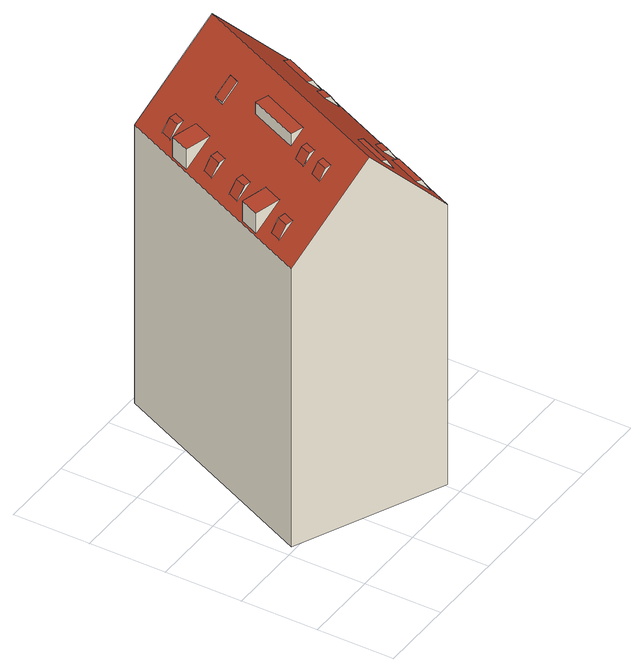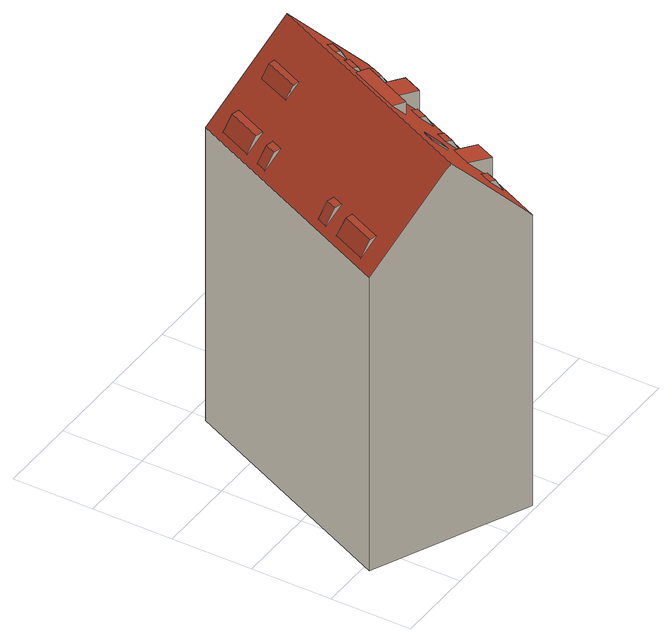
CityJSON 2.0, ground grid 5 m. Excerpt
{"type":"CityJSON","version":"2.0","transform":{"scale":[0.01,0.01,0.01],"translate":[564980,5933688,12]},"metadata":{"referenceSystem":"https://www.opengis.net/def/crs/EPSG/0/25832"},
"CityObjects":{
"building1":{"type":"Building","attributes":{"Grundfläche 2D":165.65,"Grundhöhe NN":12.76,"_sourceDataset":"Hamburg LoD3.0-HH Area 1 (2023), tile 6433","_sourceUrl":"https://suche.transparenz.hamburg.de/dataset/3d-gebaeudemodell-lod3-0-hh-hamburg5"},"children":["building1-1","building1-2","building1-3","building1-4","building1-5","building1-6","building1-7","building1-8","building1-9","building1-10","building1-11","building1-12","building1-13","building1-14","building1-15"],"geometry":[{"type":"Solid","lod":"3","boundaries":[[[[0,1,2,3,4,5]],[[6,5,4,7,8,9]],[[10,3,2,11]],[[12,7,4,3,10]],[[13,8,7,12]],[[11,2,1,0,5,6,9,8,13,14,15,16,17]],[[11,17,16,15,14,13,12,10]]]],"semantics":{"surfaces":[{"type":"RoofSurface"},{"type":"WallSurface"},{"type":"GroundSurface"}],"values":[[0,0,1,1,1,1,2]]}}]},
"building1-1":{"type":"BuildingInstallation","attributes":{"relationToConstruction":"outside","_sourceDataset":"Hamburg LoD3.0-HH Area 1 (2023), tile 6433","_sourceUrl":"https://suche.transparenz.hamburg.de/dataset/3d-gebaeudemodell-lod3-0-hh-hamburg5"},"parents":["building1"],"geometry":[{"type":"MultiSurface","lod":"3","boundaries":[[[18,19,20,21]],[[22,21,20,23]],[[19,23,20]],[[22,18,21]]],"semantics":{"surfaces":[{"type":"RoofSurface"},{"type":"WallSurface"}],"values":[0,0,1,1]}}]},
"building1-2":{"type":"BuildingInstallation","attributes":{"relationToConstruction":"outside","_sourceDataset":"Hamburg LoD3.0-HH Area 1 (2023), tile 6433","_sourceUrl":"https://suche.transparenz.hamburg.de/dataset/3d-gebaeudemodell-lod3-0-hh-hamburg5"},"parents":["building1"],"geometry":[{"type":"MultiSurface","lod":"3","boundaries":[[[24,25,26,27]],[[28,26,25,29]],[[28,27,26]],[[29,25,24]]],"semantics":{"surfaces":[{"type":"RoofSurface"},{"type":"WallSurface"}],"values":[0,1,1,1]}}]},
"building1-3":{"type":"BuildingInstallation","attributes":{"relationToConstruction":"outside","_sourceDataset":"Hamburg LoD3.0-HH Area 1 (2023), tile 6433","_sourceUrl":"https://suche.transparenz.hamburg.de/dataset/3d-gebaeudemodell-lod3-0-hh-hamburg5"},"parents":["building1"],"geometry":[{"type":"MultiSurface","lod":"3","boundaries":[[[30,31,32,33]],[[34,33,32,35]],[[31,35,32]],[[34,30,33]]],"semantics":{"surfaces":[{"type":"RoofSurface"},{"type":"WallSurface"}],"values":[0,0,1,1]}}]},
"building1-4":{"type":"BuildingInstallation","attributes":{"relationToConstruction":"outside","_sourceDataset":"Hamburg LoD3.0-HH Area 1 (2023), tile 6433","_sourceUrl":"https://suche.transparenz.hamburg.de/dataset/3d-gebaeudemodell-lod3-0-hh-hamburg5"},"parents":["building1"],"geometry":[{"type":"MultiSurface","lod":"3","boundaries":[[[36,37,38,39]],[[40,39,38,41]],[[39,40,42]],[[37,41,38]],[[42,36,39]]],"semantics":{"surfaces":[{"type":"RoofSurface"},{"type":"WallSurface"}],"values":[0,0,0,1,1]}}]},
"building1-5":{"type":"BuildingInstallation","attributes":{"relationToConstruction":"outside","_sourceDataset":"Hamburg LoD3.0-HH Area 1 (2023), tile 6433","_sourceUrl":"https://suche.transparenz.hamburg.de/dataset/3d-gebaeudemodell-lod3-0-hh-hamburg5"},"parents":["building1"],"geometry":[{"type":"MultiSurface","lod":"3","boundaries":[[[43,44,45,46]],[[47,46,45,48]],[[46,47,43]],[[45,44,48]]],"semantics":{"surfaces":[{"type":"RoofSurface"},{"type":"WallSurface"}],"values":[0,0,1,1]}}]},
"building1-6":{"type":"BuildingInstallation","attributes":{"relationToConstruction":"outside","_sourceDataset":"Hamburg LoD3.0-HH Area 1 (2023), tile 6433","_sourceUrl":"https://suche.transparenz.hamburg.de/dataset/3d-gebaeudemodell-lod3-0-hh-hamburg5"},"parents":["building1"],"geometry":[{"type":"MultiSurface","lod":"3","boundaries":[[[49,50,51,52]],[[53,50,49,54]],[[52,54,49]],[[53,51,50]]],"semantics":{"surfaces":[{"type":"RoofSurface"},{"type":"WallSurface"}],"values":[0,0,1,1]}}]},
"building1-7":{"type":"BuildingInstallation","attributes":{"relationToConstruction":"outside","_sourceDataset":"Hamburg LoD3.0-HH Area 1 (2023), tile 6433","_sourceUrl":"https://suche.transparenz.hamburg.de/dataset/3d-gebaeudemodell-lod3-0-hh-hamburg5"},"parents":["building1"],"geometry":[{"type":"MultiSurface","lod":"3","boundaries":[[[55,56,57,58]],[[59,58,57,60]],[[56,60,57]],[[59,55,58]]],"semantics":{"surfaces":[{"type":"RoofSurface"},{"type":"WallSurface"}],"values":[0,0,1,1]}}]},
"building1-8":{"type":"BuildingInstallation","attributes":{"relationToConstruction":"outside","_sourceDataset":"Hamburg LoD3.0-HH Area 1 (2023), tile 6433","_sourceUrl":"https://suche.transparenz.hamburg.de/dataset/3d-gebaeudemodell-lod3-0-hh-hamburg5"},"parents":["building1"],"geometry":[{"type":"MultiSurface","lod":"3","boundaries":[[[61,62,63,64]],[[65,64,63,66]],[[62,66,63]],[[65,61,64]]],"semantics":{"surfaces":[{"type":"RoofSurface"},{"type":"WallSurface"}],"values":[0,0,1,1]}}]},
"building1-9":{"type":"BuildingInstallation","attributes":{"relationToConstruction":"outside","_sourceDataset":"Hamburg LoD3.0-HH Area 1 (2023), tile 6433","_sourceUrl":"https://suche.transparenz.hamburg.de/dataset/3d-gebaeudemodell-lod3-0-hh-hamburg5"},"parents":["building1"],"geometry":[{"type":"MultiSurface","lod":"3","boundaries":[[[67,68,69,70]],[[71,70,69,72]],[[68,72,69]],[[71,67,70]]],"semantics":{"surfaces":[{"type":"RoofSurface"},{"type":"WallSurface"}],"values":[0,0,1,1]}}]},
"building1-10":{"type":"BuildingInstallation","attributes":{"relationToConstruction":"outside","_sourceDataset":"Hamburg LoD3.0-HH Area 1 (2023), tile 6433","_sourceUrl":"https://suche.transparenz.hamburg.de/dataset/3d-gebaeudemodell-lod3-0-hh-hamburg5"},"parents":["building1"],"geometry":[{"type":"MultiSurface","lod":"3","boundaries":[[[73,74,75,76]],[[77,74,73,78]],[[76,78,73]],[[77,75,74]]],"semantics":{"surfaces":[{"type":"RoofSurface"},{"type":"WallSurface"}],"values":[0,0,1,1]}}]},
"building1-11":{"type":"BuildingInstallation","attributes":{"relationToConstruction":"outside","_sourceDataset":"Hamburg LoD3.0-HH Area 1 (2023), tile 6433","_sourceUrl":"https://suche.transparenz.hamburg.de/dataset/3d-gebaeudemodell-lod3-0-hh-hamburg5"},"parents":["building1"],"geometry":[{"type":"MultiSurface","lod":"3","boundaries":[[[79,80,81,82]],[[83,82,81,84]],[[83,79,82]],[[80,84,81]]],"semantics":{"surfaces":[{"type":"RoofSurface"},{"type":"WallSurface"}],"values":[0,0,1,1]}}]},
"building1-12":{"type":"BuildingInstallation","attributes":{"relationToConstruction":"outside","_sourceDataset":"Hamburg LoD3.0-HH Area 1 (2023), tile 6433","_sourceUrl":"https://suche.transparenz.hamburg.de/dataset/3d-gebaeudemodell-lod3-0-hh-hamburg5"},"parents":["building1"],"geometry":[{"type":"MultiSurface","lod":"3","boundaries":[[[85,86,87,88]],[[89,88,87,90]],[[86,90,87]],[[89,85,88]]],"semantics":{"surfaces":[{"type":"RoofSurface"},{"type":"WallSurface"}],"values":[0,0,1,1]}}]},
"building1-13":{"type":"BuildingInstallation","attributes":{"relationToConstruction":"outside","_sourceDataset":"Hamburg LoD3.0-HH Area 1 (2023), tile 6433","_sourceUrl":"https://suche.transparenz.hamburg.de/dataset/3d-gebaeudemodell-lod3-0-hh-hamburg5"},"parents":["building1"],"geometry":[{"type":"MultiSurface","lod":"3","boundaries":[[[91,92,93,94]],[[95,93,92,96]],[[95,94,93]],[[96,92,91]]],"semantics":{"surfaces":[{"type":"RoofSurface"},{"type":"WallSurface"}],"values":[0,1,1,1]}}]},
"building1-14":{"type":"BuildingInstallation","attributes":{"relationToConstruction":"outside","_sourceDataset":"Hamburg LoD3.0-HH Area 1 (2023), tile 6433","_sourceUrl":"https://suche.transparenz.hamburg.de/dataset/3d-gebaeudemodell-lod3-0-hh-hamburg5"},"parents":["building1"],"geometry":[{"type":"MultiSurface","lod":"3","boundaries":[[[97,98,99,100]],[[101,99,98,102]],[[101,100,99]],[[102,98,97]]],"semantics":{"surfaces":[{"type":"RoofSurface"},{"type":"WallSurface"}],"values":[0,1,1,1]}}]},
"building1-15":{"type":"BuildingInstallation","attributes":{"relationToConstruction":"outside","_sourceDataset":"Hamburg LoD3.0-HH Area 1 (2023), tile 6433","_sourceUrl":"https://suche.transparenz.hamburg.de/dataset/3d-gebaeudemodell-lod3-0-hh-hamburg5"},"parents":["building1"],"geometry":[{"type":"MultiSurface","lod":"3","boundaries":[[[103,104,105,106]],[[107,103,106,108]],[[109,104,103,107]],[[108,106,105,110]],[[110,105,104,109]]],"semantics":{"surfaces":[{"type":"RoofSurface"},{"type":"WallSurface"}],"values":[0,1,1,1,1]}}]}
},
"vertices":[
[1098,1807,2462],[744,1968,2041],[731,1974,2026],[71,528,2026],[545,312,2588],[1205,1758,2588],[1240,1742,2548],[1020,96,2041],[1680,1541,2041],[1660,1550,2064],[71,528,76],[731,1974,76],[1020,96,76],[1680,1541,76],[1660,1550,76],[1240,1742,76],[1098,1807,76],[744,1968,76],
[519,548,2457],[552,621,2457],[520,635,2448],[487,563,2448],[450,580,2375],[483,652,2375],
[435,922,2206],[290,988,2177],[233,863,2177],[378,797,2206],[233,863,2034],[290,988,2034],
[1044,219,2071],[1141,431,2071],[1086,456,2172],[989,244,2172],[949,262,2181],[1045,475,2181],
[588,698,2457],[621,771,2457],[589,785,2448],[556,713,2448],[519,731,2375],[552,803,2375],[518,730,2375],
[742,1656,2179],[775,1728,2179],[736,1746,2168],[703,1673,2168],[658,1694,2079],[691,1766,2079],
[1542,1456,2172],[1445,1244,2172],[1500,1218,2071],[1597,1431,2071],[1405,1262,2181],[1502,1474,2181],
[1181,519,2071],[1213,589,2071],[1158,614,2172],[1126,545,2172],[1086,563,2181],[1117,632,2181],
[283,651,2179],[316,723,2179],[277,741,2168],[244,668,2168],[199,689,2079],[232,762,2079],
[567,1273,2179],[600,1345,2179],[561,1363,2168],[528,1291,2168],[483,1311,2079],[516,1383,2079],
[455,1130,2168],[422,1058,2168],[461,1040,2179],[494,1113,2179],[377,1079,2079],[410,1151,2079],
[1426,1056,2071],[1458,1125,2071],[1402,1150,2172],[1371,1081,2172],[1331,1099,2181],[1362,1169,2181],
[819,321,2331],[916,534,2331],[870,555,2413],[774,342,2413],[741,357,2421],[838,570,2421],
[728,1564,2206],[583,1630,2177],[526,1504,2177],[670,1438,2206],[526,1504,2034],[583,1630,2034],
[836,1158,2495],[757,1194,2487],[609,869,2487],[688,834,2495],[609,869,2402],[757,1194,2402],
[834,1505,2348],[804,1440,2348],[896,1398,2456],[926,1464,2456],[834,1505,2338],[926,1464,2446],[804,1440,2338],[896,1398,2446]
]}
